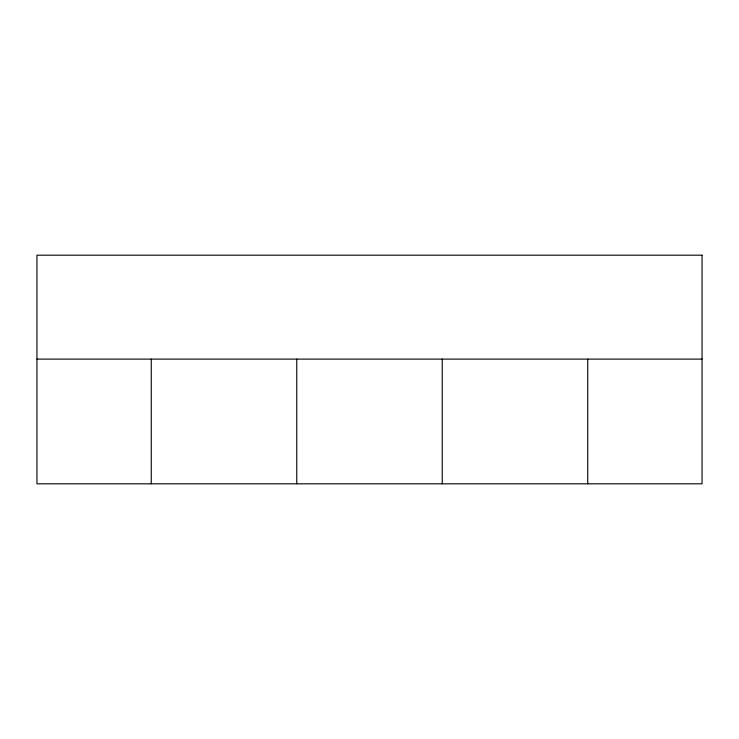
<?xml version="1.0" encoding="UTF-8"?>
<svg xmlns="http://www.w3.org/2000/svg" width="739" height="739" viewBox="0 0 739 739"><rect width="100%" height="100%" fill="white"/><g stroke="black" fill="none" stroke-linecap="round" stroke-linejoin="round"><path stroke-width="1.11" d="M36.95 359.108L702.05 359.108M587.736 359.108L587.736 483.814M442.245 359.108L442.245 483.814M296.755 359.108L296.755 483.814M151.264 359.108L151.264 483.814M702.05 255.186L36.95 255.186L36.95 483.814L702.05 483.814L702.05 255.186"/></g></svg>
